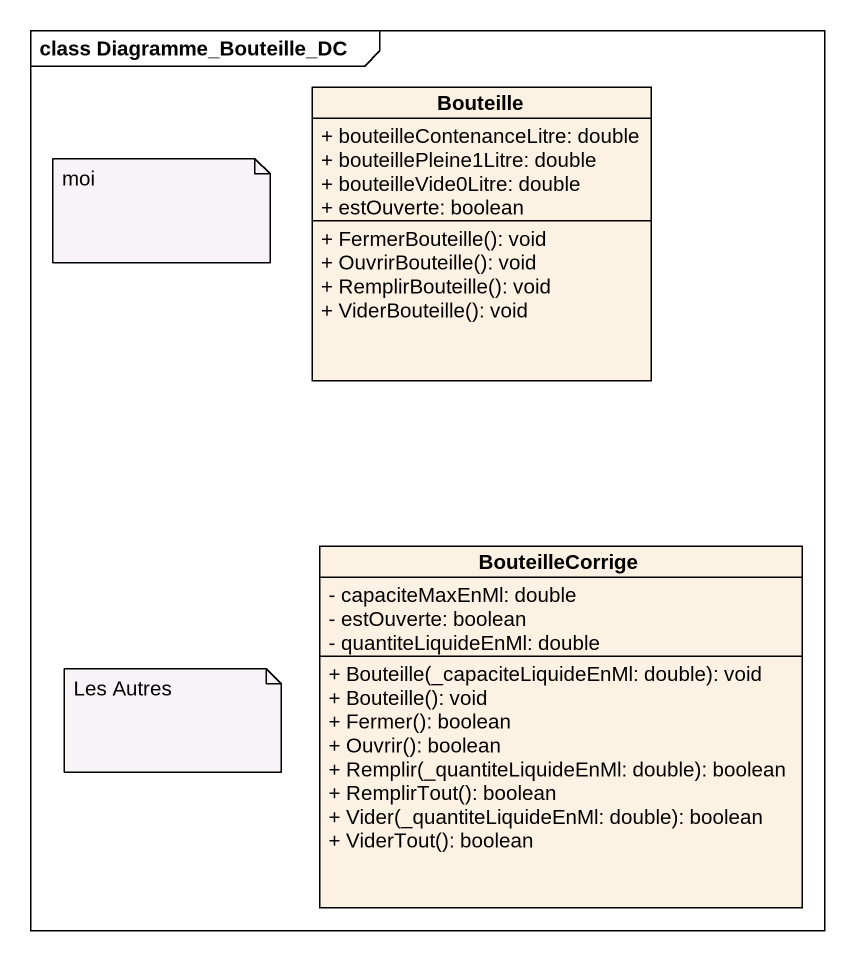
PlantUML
@startuml
mainframe class Diagramme_Bouteille_DC
hide circle
hide empty members
skinparam classAttributeIconSize 0
class Bouteille {
  + bouteilleContenanceLitre: double
  + bouteillePleine1Litre: double
  + bouteilleVide0Litre: double
  + estOuverte: boolean
  + FermerBouteille(): void
  + OuvrirBouteille(): void
  + RemplirBouteille(): void
  + ViderBouteille(): void
}
class BouteilleCorrige {
  - capaciteMaxEnMl: double
  - estOuverte: boolean
  - quantiteLiquideEnMl: double
  + Bouteille(_capaciteLiquideEnMl: double): void
  + Bouteille(): void
  + Fermer(): boolean
  + Ouvrir(): boolean
  + Remplir(_quantiteLiquideEnMl: double): boolean
  + RemplirTout(): boolean
  + Vider(_quantiteLiquideEnMl: double): boolean
  + ViderTout(): boolean
}
note as N1
  moi
end note
note as N2
  Les Autres
end note
@enduml
